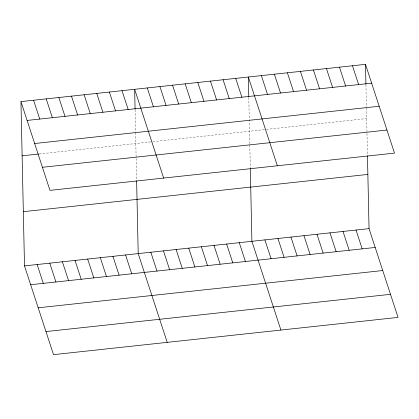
<?xml version="1.0" encoding="UTF-8"?>
<svg xmlns="http://www.w3.org/2000/svg" width="419" height="419" viewBox="0 0 419 419"><rect width="100%" height="100%" fill="white"/><g stroke="black" fill="none" stroke-linecap="round" stroke-linejoin="round"><path stroke-width="0.31" stroke-dasharray="2.1 1.57" d="M39.177 153.977L152.244 141.748M152.872 141.68L265.787 129.471M266.437 129.403L366.662 118.561M365.928 84.758L366.41 107.081M366.426 107.72L367.453 155.182M248.786 97.428L250.311 167.846M135.091 109.72L135.573 132.043M135.583 132.682L136.128 157.801M136.144 158.419L136.61 180.144"/><path stroke-width="0.63" d="M20.95 101.608L365.488 64.348L394.499 153.108L49.961 190.362L20.95 101.608L24.501 265.892L53.512 354.652L398.05 317.393L369.039 228.638L367.463 155.8M27.104 120.436L371.643 83.177M34.646 143.513L379.185 106.253M22.123 155.821L38.543 154.045M42.419 167.286L386.957 130.031M23.328 211.679L367.866 174.419M24.501 265.892L369.039 228.638M30.655 284.721L375.194 247.461M38.197 307.797L382.736 270.538M45.97 331.576L390.508 294.316M352.473 65.757L358.627 84.586M339.458 67.166L345.612 85.995M326.443 68.575L332.597 87.398M313.422 69.978L319.577 88.807M356.024 230.041L362.178 248.87M300.407 71.387L306.561 90.216M343.009 231.45L349.163 250.279M287.392 72.796L293.546 91.62M329.994 232.859L336.148 251.683M274.377 74.2L280.531 93.028M316.974 234.263L323.128 253.092M261.362 75.609L267.516 94.437M303.958 235.672L310.112 254.501M277.357 165.777L248.347 77.017L248.771 96.789M290.943 237.081L297.097 255.909M235.714 78.384L241.868 97.208M277.928 238.49L284.082 257.313M223.081 79.751L229.235 98.575M264.913 239.893L271.067 258.722M210.448 81.113L216.602 99.942M280.908 330.062L251.898 241.302L250.321 168.469M197.815 82.48L203.969 101.309M239.265 242.669L245.419 261.498M185.182 83.847L191.336 102.676M226.632 244.036L232.786 262.865M172.549 85.214L178.698 104.043M213.999 245.403L220.153 264.227M159.911 86.581L166.065 105.405M201.366 246.765L207.52 265.594M147.279 87.943L153.433 106.772M188.733 248.132L194.882 266.961M163.656 178.07L134.646 89.31L135.075 109.081M176.095 249.499L182.249 268.328M122.013 90.677L128.167 109.506M163.462 250.866L169.616 269.695M109.38 92.044L115.534 110.873M150.83 252.233L156.984 271.056M96.747 93.411L102.901 112.24M167.207 342.354L138.197 253.6L136.625 180.762M84.114 94.778L90.268 113.601M125.564 254.962L131.718 273.79M71.481 96.14L77.635 114.968M112.931 256.328L119.085 275.157M58.849 97.507L65.003 116.335M100.298 257.695L106.452 276.524M46.216 98.874L52.37 117.702M87.665 259.062L93.819 277.891M33.583 100.241L39.737 119.069M75.032 260.429L81.186 279.253M62.4 261.791L68.554 280.62M49.767 263.158L55.921 281.987M37.134 264.525L43.288 283.354M365.488 64.348L365.918 84.119"/></g></svg>
